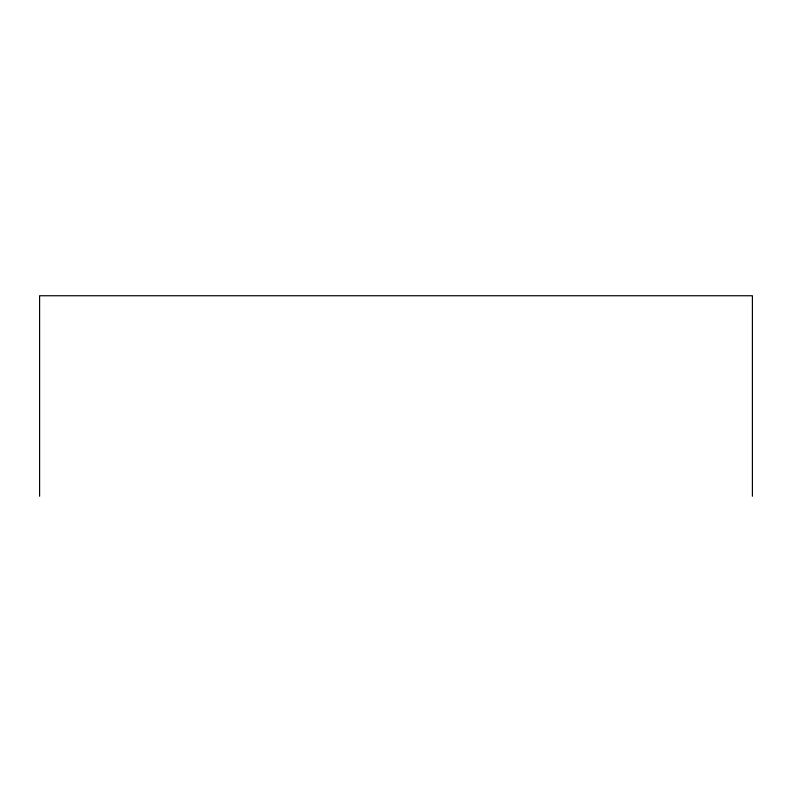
<?xml version="1.0" encoding="UTF-8"?>
<svg xmlns="http://www.w3.org/2000/svg" width="792" height="792" viewBox="0 0 792 792"><rect width="100%" height="100%" fill="white"/><g stroke="black" fill="none" stroke-linecap="round" stroke-linejoin="round"><path stroke-width="1.19" d="M752.4 496.257L752.4 295.743L39.6 295.743L39.6 496.257"/></g></svg>
